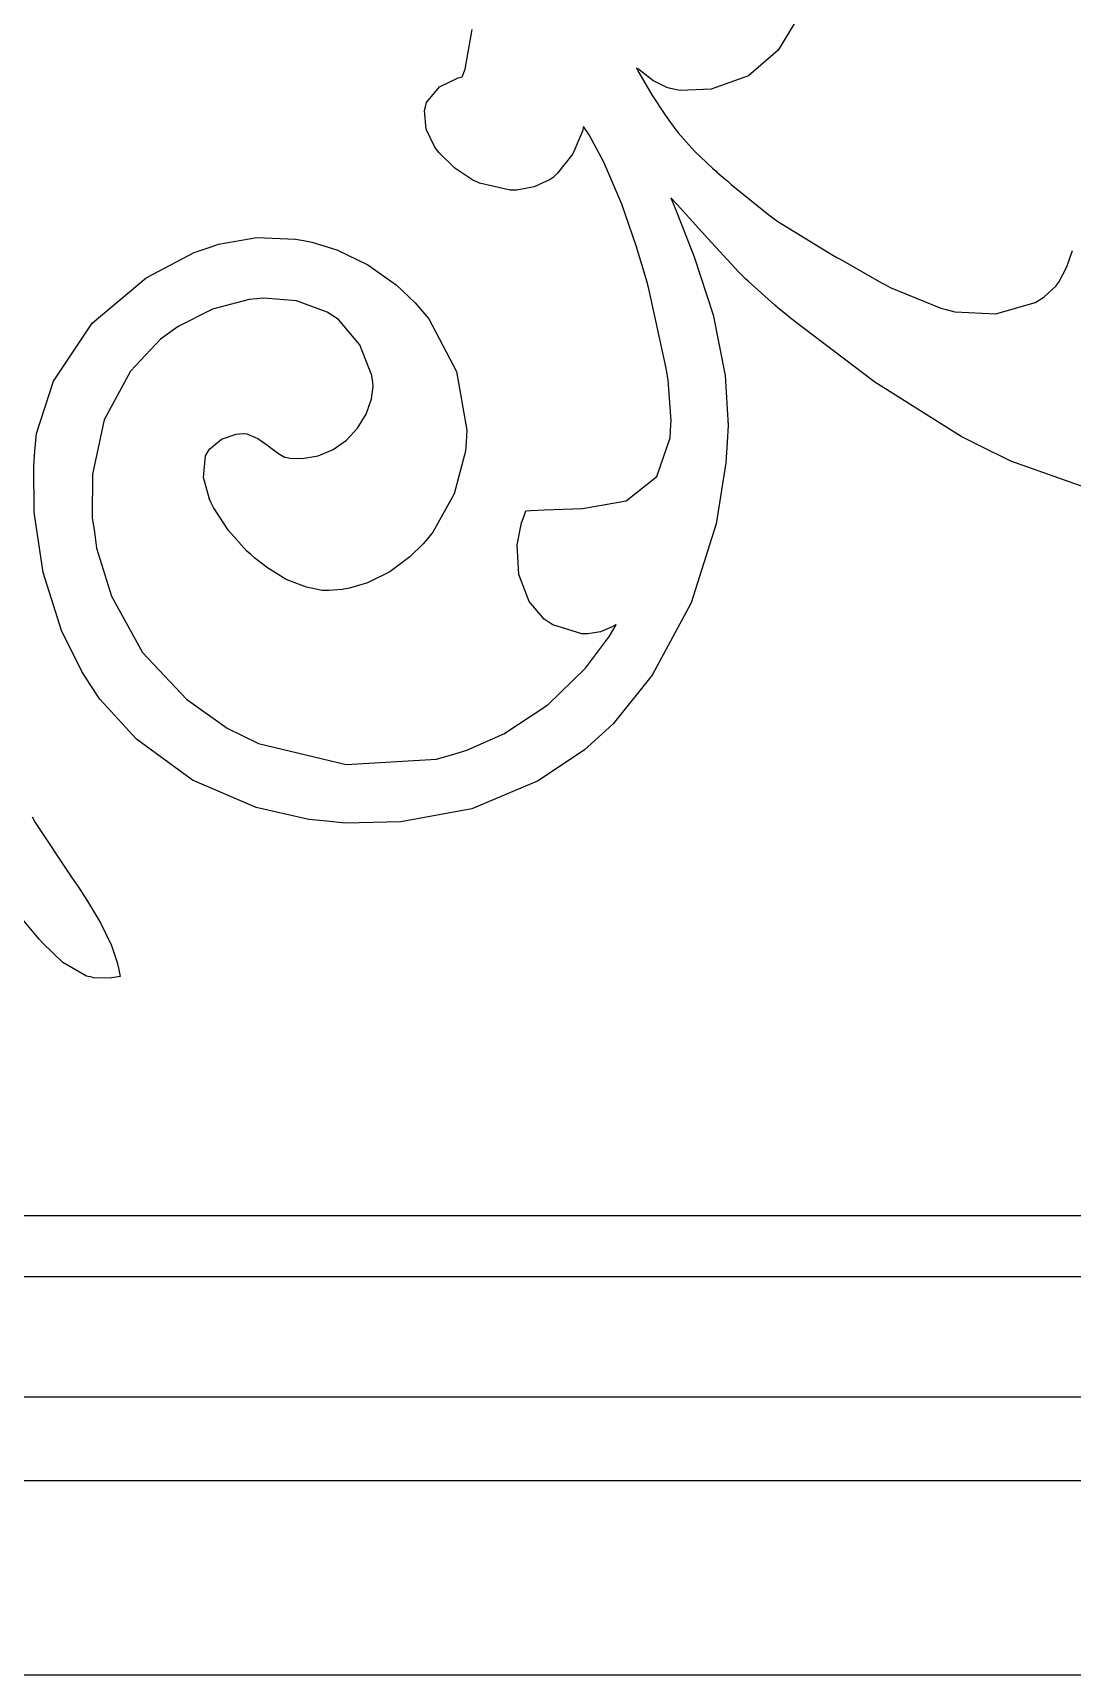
# Model space of a CAD drawing. Extents: x 0 to 1426, y 0 to 829.
# Drawn here: x 784.7 to 832.8, y 0 to 76 of the extents above; entities that cross this region are included whole.
import ezdxf

# ---------------------------------------------------------------- set-up
doc = ezdxf.new("R2010")
doc.units = 0
doc.layers.get('0').update_dxf_attribs({"linetype": 'CONTINUOUS'})

msp = doc.modelspace()

# ---------------------------------------------------------------- linework, layer by layer
at = {"color": 0}
for p, q in [((804.728, 74.3437), (805.053, 76.1697)), ((804.728, 74.3437), (805.053, 76.1697)), ((819.954, 76.4427), (819.213, 75.2133)), ((819.954, 76.4427), (819.213, 75.2133)), ((819.213, 75.2133), (817.838, 74.0269)), ((819.213, 75.2133), (817.838, 74.0269)), ((803.54, 73.5224), (804.407, 73.9359)), ((803.54, 73.5224), (804.407, 73.9359)), ((804.407, 73.9359), (804.594, 73.9814)), ((804.407, 73.9359), (804.594, 73.9814)), ((804.594, 73.9814), (804.728, 74.3437)), ((804.594, 73.9814), (804.728, 74.3437)), ((812.673, 74.3878), (812.669, 74.3906)), ((812.669, 74.3906), (812.768, 74.1825)), ((812.673, 74.3878), (812.669, 74.3906)), ((812.669, 74.3906), (812.768, 74.1825)), ((812.715, 74.356), (812.673, 74.3878)), ((812.715, 74.356), (812.673, 74.3878)), ((812.722, 74.3521), (812.715, 74.356)), ((812.722, 74.3521), (812.715, 74.356)), ((812.849, 74.2541), (812.722, 74.3521)), ((812.849, 74.2541), (812.722, 74.3521)), ((812.768, 74.1825), (813.372, 73.1449)), ((812.768, 74.1825), (813.372, 73.1449)), ((813.417, 73.8064), (812.849, 74.2541)), ((813.417, 73.8064), (812.849, 74.2541)), ((814.067, 73.4826), (813.417, 73.8064)), ((814.067, 73.4826), (813.417, 73.8064)), ((817.838, 74.0269), (816.123, 73.4095)), ((817.838, 74.0269), (816.123, 73.4095)), ((802.947, 72.8003), (803.54, 73.5224)), ((802.947, 72.8003), (803.54, 73.5224)), ((813.372, 73.1449), (814.01, 72.1857)), ((813.372, 73.1449), (814.01, 72.1857)), ((814.239, 73.4466), (814.067, 73.4826)), ((814.239, 73.4466), (814.067, 73.4826)), ((814.691, 73.3545), (814.239, 73.4466)), ((814.691, 73.3545), (814.239, 73.4466)), ((816.123, 73.4095), (814.691, 73.3545)), ((816.123, 73.4095), (814.691, 73.3545)), ((802.848, 72.427), (802.894, 72.6006)), ((802.848, 72.427), (802.894, 72.6006)), ((802.929, 71.5589), (802.848, 72.427)), ((802.929, 71.5589), (802.848, 72.427)), ((802.894, 72.6006), (802.947, 72.8003)), ((802.894, 72.6006), (802.947, 72.8003)), ((803.314, 70.7595), (802.929, 71.5589)), ((803.314, 70.7595), (802.929, 71.5589)), ((810.168, 71.4678), (809.72, 70.4261)), ((810.168, 71.4678), (809.72, 70.4261)), ((810.207, 71.6911), (810.168, 71.4678)), ((810.207, 71.6911), (810.168, 71.4678)), ((810.479, 71.3024), (810.207, 71.6911)), ((810.479, 71.3024), (810.207, 71.6911)), ((814.01, 72.1857), (814.13, 72.0178)), ((814.01, 72.1857), (814.13, 72.0178)), ((814.13, 72.0178), (814.155, 71.979)), ((814.13, 72.0178), (814.155, 71.979)), ((814.155, 71.979), (814.433, 71.5973)), ((814.155, 71.979), (814.433, 71.5973)), ((814.433, 71.5973), (814.462, 71.5589)), ((814.433, 71.5973), (814.462, 71.5589)), ((814.462, 71.5589), (814.589, 71.3892)), ((814.462, 71.5589), (814.589, 71.3892)), ((803.413, 70.6191), (803.314, 70.7595)), ((803.413, 70.6191), (803.314, 70.7595)), ((811.153, 70.032), (810.479, 71.3024)), ((811.153, 70.032), (810.479, 71.3024)), ((814.589, 71.3892), (815.354, 70.5446)), ((814.589, 71.3892), (815.354, 70.5446)), ((803.529, 70.4603), (803.413, 70.6191)), ((803.529, 70.4603), (803.413, 70.6191)), ((804.249, 69.7547), (803.529, 70.4603)), ((804.249, 69.7547), (803.529, 70.4603)), ((809.72, 70.4261), (809.011, 69.5166)), ((809.72, 70.4261), (809.011, 69.5166)), ((811.978, 68.0942), (811.153, 70.032)), ((811.978, 68.0942), (811.153, 70.032)), ((815.354, 70.5446), (816.183, 69.7562)), ((815.354, 70.5446), (816.183, 69.7562)), ((805.092, 69.2051), (804.249, 69.7547)), ((805.092, 69.2051), (804.249, 69.7547)), ((805.272, 69.1226), (805.092, 69.2051)), ((805.272, 69.1226), (805.092, 69.2051)), ((808.669, 69.2298), (807.928, 68.8869)), ((808.669, 69.2298), (807.928, 68.8869)), ((808.803, 69.3279), (808.669, 69.2298)), ((808.803, 69.3279), (808.669, 69.2298)), ((808.824, 69.3416), (808.803, 69.3279)), ((808.824, 69.3416), (808.803, 69.3279)), ((808.842, 69.3579), (808.824, 69.3416)), ((808.842, 69.3579), (808.824, 69.3416)), ((809.011, 69.5166), (808.842, 69.3579)), ((809.011, 69.5166), (808.842, 69.3579)), ((816.183, 69.7562), (816.342, 69.6143)), ((816.183, 69.7562), (816.342, 69.6143)), ((816.342, 69.6143), (816.384, 69.5759)), ((816.342, 69.6143), (816.384, 69.5759)), ((816.384, 69.5759), (816.836, 69.1843)), ((816.384, 69.5759), (816.836, 69.1843)), ((816.836, 69.1843), (816.882, 69.1459)), ((816.836, 69.1843), (816.882, 69.1459)), ((805.402, 69.0619), (805.272, 69.1226)), ((805.402, 69.0619), (805.272, 69.1226)), ((806.813, 68.7352), (805.402, 69.0619)), ((806.813, 68.7352), (805.402, 69.0619)), ((806.962, 68.7352), (806.813, 68.7352)), ((806.962, 68.7352), (806.813, 68.7352)), ((807.127, 68.7366), (806.962, 68.7352)), ((807.127, 68.7366), (806.962, 68.7352)), ((807.928, 68.8869), (807.127, 68.7366)), ((807.928, 68.8869), (807.127, 68.7366)), ((816.882, 69.1459), (817.051, 69.0026)), ((816.882, 69.1459), (817.051, 69.0026)), ((817.051, 69.0026), (818.794, 67.5929)), ((817.051, 69.0026), (818.794, 67.5929)), ((812.648, 66.1638), (811.978, 68.0942)), ((812.648, 66.1638), (811.978, 68.0942)), ((814.543, 68.0766), (814.253, 68.3853)), ((814.253, 68.3853), (814.529, 67.7058)), ((814.543, 68.0766), (814.253, 68.3853)), ((814.253, 68.3853), (814.529, 67.7058)), ((814.529, 67.7058), (815.333, 65.6551)), ((814.529, 67.7058), (815.333, 65.6551)), ((815.961, 66.4958), (814.543, 68.0766)), ((815.961, 66.4958), (814.543, 68.0766)), ((818.794, 67.5929), (818.977, 67.4606)), ((818.794, 67.5929), (818.977, 67.4606)), ((818.977, 67.4606), (819.21, 67.2881)), ((818.977, 67.4606), (819.21, 67.2881)), ((819.21, 67.2881), (821.672, 65.7669)), ((819.21, 67.2881), (821.672, 65.7669)), ((792.977, 66.1169), (793.323, 66.2354)), ((792.977, 66.1169), (793.323, 66.2354)), ((793.323, 66.2354), (795.091, 66.5413)), ((793.323, 66.2354), (795.091, 66.5413)), ((795.091, 66.5413), (796.886, 66.4739)), ((795.091, 66.5413), (796.886, 66.4739)), ((796.886, 66.4739), (797.246, 66.4062)), ((796.886, 66.4739), (797.246, 66.4062)), ((797.246, 66.4062), (797.638, 66.3332)), ((797.246, 66.4062), (797.638, 66.3332)), ((797.638, 66.3332), (798.791, 65.9709)), ((797.638, 66.3332), (798.791, 65.9709)), ((813.022, 64.9372), (812.648, 66.1638)), ((813.022, 64.9372), (812.648, 66.1638)), ((817.404, 64.9372), (815.961, 66.4958)), ((817.404, 64.9372), (815.961, 66.4958)), ((789.979, 64.6783), (792.198, 65.8481)), ((789.979, 64.6783), (792.198, 65.8481)), ((792.198, 65.8481), (792.977, 66.1169)), ((792.198, 65.8481), (792.977, 66.1169)), ((798.791, 65.9709), (800.238, 65.2762)), ((798.791, 65.9709), (800.238, 65.2762)), ((815.333, 65.6551), (816.215, 62.9666)), ((815.333, 65.6551), (816.215, 62.9666)), ((821.672, 65.7669), (821.93, 65.6262)), ((821.672, 65.7669), (821.93, 65.6262)), ((821.93, 65.6262), (822.117, 65.5228)), ((821.93, 65.6262), (822.117, 65.5228)), ((822.117, 65.5228), (823.994, 64.455)), ((822.117, 65.5228), (823.994, 64.455)), ((832.573, 65.1866), (832.834, 65.9405)), ((832.573, 65.1866), (832.834, 65.9405)), ((787.471, 62.5821), (789.979, 64.6783)), ((787.471, 62.5821), (789.979, 64.6783)), ((800.238, 65.2762), (801.546, 64.3502)), ((800.238, 65.2762), (801.546, 64.3502)), ((813.139, 64.5252), (813.022, 64.9372)), ((813.139, 64.5252), (813.022, 64.9372)), ((817.707, 64.6395), (817.404, 64.9372)), ((817.707, 64.6395), (817.404, 64.9372)), ((817.827, 64.5238), (817.707, 64.6395)), ((817.827, 64.5238), (817.707, 64.6395)), ((832.21, 64.4839), (832.573, 65.1866)), ((832.21, 64.4839), (832.573, 65.1866)), ((801.546, 64.3502), (802.428, 63.5247)), ((801.546, 64.3502), (802.428, 63.5247)), ((813.234, 64.1657), (813.139, 64.5252)), ((813.234, 64.1657), (813.139, 64.5252)), ((814.042, 60.5), (813.234, 64.1657)), ((814.042, 60.5), (813.234, 64.1657)), ((819.058, 63.4076), (817.827, 64.5238)), ((819.058, 63.4076), (817.827, 64.5238)), ((823.994, 64.455), (824.184, 64.353)), ((823.994, 64.455), (824.184, 64.353)), ((824.184, 64.353), (824.406, 64.2359)), ((824.184, 64.353), (824.406, 64.2359)), ((824.406, 64.2359), (826.752, 63.2739)), ((824.406, 64.2359), (826.752, 63.2739)), ((831.522, 63.7977), (832.069, 64.2994)), ((831.522, 63.7977), (832.069, 64.2994)), ((832.069, 64.2994), (832.115, 64.3587)), ((832.069, 64.2994), (832.115, 64.3587)), ((832.115, 64.3587), (832.21, 64.4839)), ((832.115, 64.3587), (832.21, 64.4839)), ((793.037, 63.2245), (791.46, 62.4279)), ((793.037, 63.2245), (791.46, 62.4279)), ((794.745, 63.6792), (793.037, 63.2245)), ((794.745, 63.6792), (793.037, 63.2245)), ((795.098, 63.711), (794.745, 63.6792)), ((795.098, 63.711), (794.745, 63.6792)), ((795.401, 63.7385), (795.098, 63.711)), ((795.401, 63.7385), (795.098, 63.711)), ((796.925, 63.6171), (795.401, 63.7385)), ((796.925, 63.6171), (795.401, 63.7385)), ((798.354, 63.0961), (796.925, 63.6171)), ((798.354, 63.0961), (796.925, 63.6171)), ((798.611, 62.9239), (798.354, 63.0961)), ((798.611, 62.9239), (798.354, 63.0961)), ((802.428, 63.5247), (802.686, 63.2188)), ((802.428, 63.5247), (802.686, 63.2188)), ((802.686, 63.2188), (803.053, 62.7888)), ((802.686, 63.2188), (803.053, 62.7888)), ((819.189, 63.3028), (819.058, 63.4076)), ((819.189, 63.3028), (819.058, 63.4076)), ((819.926, 62.7063), (819.189, 63.3028)), ((819.926, 62.7063), (819.189, 63.3028)), ((826.752, 63.2739), (826.999, 63.2107)), ((826.752, 63.2739), (826.999, 63.2107)), ((826.999, 63.2107), (827.387, 63.1112)), ((826.999, 63.2107), (827.387, 63.1112)), ((827.387, 63.1112), (829.289, 63.0079)), ((827.387, 63.1112), (829.289, 63.0079)), ((829.289, 63.0079), (831.113, 63.5399)), ((829.289, 63.0079), (831.113, 63.5399)), ((831.113, 63.5399), (831.458, 63.7575)), ((831.113, 63.5399), (831.458, 63.7575)), ((831.458, 63.7575), (831.522, 63.7977)), ((831.458, 63.7575), (831.522, 63.7977)), ((785.678, 59.8897), (787.471, 62.5821)), ((785.678, 59.8897), (787.471, 62.5821)), ((791.46, 62.4279), (791.175, 62.2254)), ((791.46, 62.4279), (791.175, 62.2254)), ((798.879, 62.7433), (798.611, 62.9239)), ((798.879, 62.7433), (798.611, 62.9239)), ((799.864, 61.583), (798.879, 62.7433)), ((799.864, 61.583), (798.879, 62.7433)), ((803.053, 62.7888), (804.33, 60.3458)), ((803.053, 62.7888), (804.33, 60.3458)), ((816.215, 62.9666), (816.765, 60.1581)), ((816.215, 62.9666), (816.765, 60.1581)), ((823.694, 59.847), (819.926, 62.7063)), ((823.694, 59.847), (819.926, 62.7063)), ((790.631, 61.8451), (789.249, 60.3663)), ((790.631, 61.8451), (789.249, 60.3663)), ((791.175, 62.2254), (790.631, 61.8451)), ((791.175, 62.2254), (790.631, 61.8451)), ((800.417, 60.1557), (799.864, 61.583)), ((800.417, 60.1557), (799.864, 61.583)), ((789.249, 60.3663), (788.035, 58.112)), ((789.249, 60.3663), (788.035, 58.112)), ((800.467, 59.8413), (800.417, 60.1557)), ((800.467, 59.8413), (800.417, 60.1557)), ((804.33, 60.3458), (804.813, 57.6322)), ((804.33, 60.3458), (804.813, 57.6322)), ((814.098, 60.1306), (814.042, 60.5)), ((814.098, 60.1306), (814.042, 60.5)), ((814.126, 59.9542), (814.098, 60.1306)), ((814.126, 59.9542), (814.098, 60.1306)), ((816.765, 60.1581), (816.903, 57.8362)), ((816.765, 60.1581), (816.903, 57.8362)), ((784.899, 57.4781), (785.678, 59.8897)), ((784.899, 57.4781), (785.678, 59.8897)), ((800.393, 59.0793), (800.47, 59.6526)), ((800.393, 59.0793), (800.47, 59.6526)), ((800.47, 59.6526), (800.467, 59.8413)), ((800.47, 59.6526), (800.467, 59.8413)), ((814.26, 58.0651), (814.126, 59.9542)), ((814.26, 58.0651), (814.126, 59.9542)), ((827.694, 57.3345), (823.694, 59.847)), ((827.694, 57.3345), (823.694, 59.847)), ((800.149, 58.3639), (800.393, 59.0793)), ((800.149, 58.3639), (800.393, 59.0793)), ((788.035, 58.112), (787.488, 55.5858)), ((788.035, 58.112), (787.488, 55.5858)), ((799.754, 57.7204), (800.149, 58.3639)), ((799.754, 57.7204), (800.149, 58.3639)), ((814.218, 57.2766), (814.25, 57.8859)), ((814.218, 57.2766), (814.25, 57.8859)), ((814.25, 57.8859), (814.26, 58.0651)), ((814.25, 57.8859), (814.26, 58.0651)), ((816.903, 57.8362), (816.857, 57.0675)), ((816.903, 57.8362), (816.857, 57.0675)), ((784.828, 56.6579), (784.899, 57.4781)), ((784.828, 56.6579), (784.899, 57.4781)), ((792.907, 56.7545), (793.454, 57.2149)), ((792.907, 56.7545), (793.454, 57.2149)), ((793.454, 57.2149), (794.145, 57.4421)), ((793.454, 57.2149), (794.145, 57.4421)), ((794.145, 57.4421), (794.293, 57.4601)), ((794.145, 57.4421), (794.293, 57.4601)), ((794.293, 57.4601), (794.311, 57.4629)), ((794.293, 57.4601), (794.311, 57.4629)), ((794.311, 57.4629), (794.494, 57.4682)), ((794.311, 57.4629), (794.494, 57.4682)), ((794.494, 57.4682), (794.512, 57.4668)), ((794.494, 57.4682), (794.512, 57.4668)), ((794.512, 57.4668), (794.628, 57.4587)), ((794.512, 57.4668), (794.628, 57.4587)), ((794.628, 57.4587), (795.147, 57.2477)), ((794.628, 57.4587), (795.147, 57.2477)), ((795.147, 57.2477), (795.609, 56.9143)), ((795.147, 57.2477), (795.609, 56.9143)), ((798.622, 56.738), (799.239, 57.1708)), ((798.622, 56.738), (799.239, 57.1708)), ((799.239, 57.1708), (799.754, 57.7204)), ((799.239, 57.1708), (799.754, 57.7204)), ((804.778, 57.066), (804.753, 56.6593)), ((804.778, 57.066), (804.753, 56.6593)), ((804.813, 57.6322), (804.778, 57.066)), ((804.813, 57.6322), (804.778, 57.066)), ((813.608, 55.4757), (814.218, 57.2766)), ((813.608, 55.4757), (814.218, 57.2766)), ((816.857, 57.0675), (816.804, 56.1192)), ((816.857, 57.0675), (816.804, 56.1192)), ((828.548, 56.9101), (827.694, 57.3345)), ((828.548, 56.9101), (827.694, 57.3345)), ((784.768, 55.958), (784.828, 56.6579)), ((784.768, 55.958), (784.828, 56.6579)), ((792.628, 55.4344), (792.723, 56.4388)), ((792.628, 55.4344), (792.723, 56.4388)), ((792.723, 56.4388), (792.829, 56.6194)), ((792.723, 56.4388), (792.829, 56.6194)), ((792.829, 56.6194), (792.907, 56.7545)), ((792.829, 56.6194), (792.907, 56.7545)), ((795.609, 56.9143), (795.697, 56.8441)), ((795.609, 56.9143), (795.697, 56.8441)), ((795.697, 56.8441), (795.74, 56.8067)), ((795.697, 56.8441), (795.74, 56.8067)), ((795.74, 56.8067), (796.043, 56.5711)), ((795.74, 56.8067), (796.043, 56.5711)), ((796.043, 56.5711), (796.368, 56.3852)), ((796.043, 56.5711), (796.368, 56.3852)), ((796.368, 56.3852), (796.428, 56.3728)), ((796.368, 56.3852), (796.428, 56.3728)), ((796.428, 56.3728), (796.615, 56.3354)), ((796.428, 56.3728), (796.615, 56.3354)), ((796.615, 56.3354), (797.193, 56.3164)), ((796.615, 56.3354), (797.193, 56.3164)), ((797.193, 56.3164), (797.934, 56.4459)), ((797.193, 56.3164), (797.934, 56.4459)), ((797.934, 56.4459), (798.622, 56.738)), ((797.934, 56.4459), (798.622, 56.738)), ((804.753, 56.6593), (804.231, 54.6876)), ((804.753, 56.6593), (804.231, 54.6876)), ((829.984, 56.1964), (828.548, 56.9101)), ((829.984, 56.1964), (828.548, 56.9101)), ((784.797, 53.8371), (784.768, 55.958)), ((784.797, 53.8371), (784.768, 55.958)), ((787.488, 55.5858), (787.481, 53.5711)), ((787.488, 55.5858), (787.481, 53.5711)), ((816.804, 56.1192), (816.342, 53.2888)), ((816.804, 56.1192), (816.342, 53.2888)), ((834.552, 54.5758), (829.984, 56.1964)), ((834.552, 54.5758), (829.984, 56.1964)), ((792.907, 54.4393), (792.628, 55.4344)), ((792.907, 54.4393), (792.628, 55.4344)), ((812.179, 54.3539), (813.608, 55.4757)), ((812.179, 54.3539), (813.608, 55.4757)), ((792.988, 54.2629), (792.907, 54.4393)), ((792.988, 54.2629), (792.907, 54.4393)), ((793.094, 54.0413), (792.988, 54.2629)), ((793.094, 54.0413), (792.988, 54.2629)), ((793.785, 52.9788), (793.094, 54.0413)), ((793.785, 52.9788), (793.094, 54.0413)), ((804.231, 54.6876), (803.24, 52.9043)), ((804.231, 54.6876), (803.24, 52.9043)), ((808.383, 53.939), (810.168, 54.0039)), ((808.383, 53.939), (810.168, 54.0039)), ((810.168, 54.0039), (812.179, 54.3539)), ((810.168, 54.0039), (812.179, 54.3539)), ((785.199, 51.0413), (784.797, 53.8371)), ((785.199, 51.0413), (784.797, 53.8371)), ((787.481, 53.5711), (787.576, 52.9124)), ((787.481, 53.5711), (787.576, 52.9124)), ((807.148, 52.324), (807.339, 53.3453)), ((807.148, 52.324), (807.339, 53.3453)), ((807.339, 53.3453), (807.463, 53.6635)), ((807.339, 53.3453), (807.463, 53.6635)), ((807.463, 53.6635), (807.547, 53.891)), ((807.463, 53.6635), (807.547, 53.891)), ((807.547, 53.891), (807.791, 53.9048)), ((807.547, 53.891), (807.791, 53.9048)), ((807.791, 53.9048), (808.383, 53.939)), ((807.791, 53.9048), (808.383, 53.939)), ((816.342, 53.2888), (815.195, 49.6411)), ((816.342, 53.2888), (815.195, 49.6411)), ((787.576, 52.9124), (787.682, 52.16)), ((787.576, 52.9124), (787.682, 52.16)), ((794.632, 52.0333), (793.785, 52.9788)), ((794.632, 52.0333), (793.785, 52.9788)), ((802.979, 52.59), (802.795, 52.3695)), ((802.979, 52.59), (802.795, 52.3695)), ((803.24, 52.9043), (802.979, 52.59)), ((803.24, 52.9043), (802.979, 52.59)), ((787.682, 52.16), (788.367, 49.9498)), ((787.682, 52.16), (788.367, 49.9498)), ((794.812, 51.8679), (794.632, 52.0333)), ((794.812, 51.8679), (794.632, 52.0333)), ((794.995, 51.7028), (794.812, 51.8679)), ((794.995, 51.7028), (794.812, 51.8679)), ((795.581, 51.2491), (794.995, 51.7028)), ((795.581, 51.2491), (794.995, 51.7028)), ((802.178, 51.762), (801.25, 51.0702)), ((802.178, 51.762), (801.25, 51.0702)), ((802.795, 52.3695), (802.178, 51.762)), ((802.795, 52.3695), (802.178, 51.762)), ((807.212, 50.9489), (807.148, 52.324)), ((807.212, 50.9489), (807.148, 52.324)), ((786.056, 48.3553), (785.199, 51.0413)), ((786.056, 48.3553), (785.199, 51.0413)), ((796.449, 50.7213), (795.581, 51.2491)), ((796.449, 50.7213), (795.581, 51.2491)), ((801.25, 51.0702), (800.216, 50.5576)), ((801.25, 51.0702), (800.216, 50.5576)), ((807.702, 49.6895), (807.212, 50.9489)), ((807.702, 49.6895), (807.212, 50.9489)), ((797.387, 50.3534), (796.449, 50.7213)), ((797.387, 50.3534), (796.449, 50.7213)), ((798.121, 50.213), (797.387, 50.3534)), ((798.121, 50.213), (797.387, 50.3534)), ((798.364, 50.2116), (798.121, 50.213)), ((798.364, 50.2116), (798.121, 50.213)), ((798.424, 50.2116), (798.364, 50.2116)), ((798.424, 50.2116), (798.364, 50.2116)), ((799.038, 50.2557), (798.424, 50.2116)), ((799.038, 50.2557), (798.424, 50.2116)), ((799.102, 50.2638), (799.038, 50.2557)), ((799.102, 50.2638), (799.038, 50.2557)), ((799.384, 50.3068), (799.102, 50.2638)), ((799.384, 50.3068), (799.102, 50.2638)), ((800.216, 50.5576), (799.384, 50.3068)), ((800.216, 50.5576), (799.384, 50.3068)), ((788.367, 49.9498), (789.806, 47.3438)), ((788.367, 49.9498), (789.806, 47.3438)), ((808.383, 48.8858), (807.702, 49.6895)), ((808.383, 48.8858), (807.702, 49.6895)), ((815.195, 49.6411), (813.389, 46.2897)), ((815.195, 49.6411), (813.389, 46.2897)), ((808.665, 48.6985), (808.383, 48.8858)), ((808.665, 48.6985), (808.383, 48.8858)), ((808.785, 48.6184), (808.665, 48.6985)), ((808.785, 48.6184), (808.665, 48.6985)), ((786.991, 46.4495), (786.056, 48.3553)), ((786.991, 46.4495), (786.056, 48.3553)), ((810.137, 48.2039), (808.785, 48.6184)), ((810.137, 48.2039), (808.785, 48.6184)), ((810.281, 48.2011), (810.137, 48.2039)), ((810.281, 48.2011), (810.137, 48.2039)), ((810.408, 48.1983), (810.281, 48.2011)), ((810.408, 48.1983), (810.281, 48.2011)), ((810.299, 46.6094), (811.41, 48.0935)), ((810.299, 46.6094), (811.41, 48.0935)), ((810.994, 48.2946), (810.408, 48.1983)), ((810.994, 48.2946), (810.408, 48.1983)), ((811.541, 48.5193), (810.994, 48.2946)), ((811.541, 48.5193), (810.994, 48.2946)), ((811.41, 48.0935), (811.72, 48.6227)), ((811.41, 48.0935), (811.72, 48.6227)), ((811.65, 48.5814), (811.541, 48.5193)), ((811.65, 48.5814), (811.541, 48.5193)), ((811.653, 48.5856), (811.65, 48.5814)), ((811.653, 48.5856), (811.65, 48.5814)), ((811.713, 48.6198), (811.653, 48.5856)), ((811.713, 48.6198), (811.653, 48.5856)), ((811.72, 48.6227), (811.713, 48.6198)), ((811.72, 48.6227), (811.713, 48.6198)), ((789.806, 47.3438), (791.838, 45.1707)), ((789.806, 47.3438), (791.838, 45.1707)), ((787.379, 45.8625), (786.991, 46.4495)), ((787.379, 45.8625), (786.991, 46.4495)), ((808.563, 44.9132), (810.299, 46.6094)), ((808.563, 44.9132), (810.299, 46.6094)), ((787.834, 45.175), (787.379, 45.8625)), ((787.834, 45.175), (787.379, 45.8625)), ((813.389, 46.2897), (811.59, 44.0408)), ((813.389, 46.2897), (811.59, 44.0408)), ((789.52, 43.3257), (787.834, 45.175)), ((789.52, 43.3257), (787.834, 45.175)), ((791.838, 45.1707), (793.725, 43.8383)), ((791.838, 45.1707), (793.725, 43.8383)), ((806.531, 43.5762), (808.563, 44.9132)), ((806.531, 43.5762), (808.563, 44.9132)), ((793.725, 43.8383), (794.41, 43.5007)), ((793.725, 43.8383), (794.41, 43.5007)), ((794.41, 43.5007), (795.165, 43.1285)), ((794.41, 43.5007), (795.165, 43.1285)), ((804.813, 42.8128), (806.531, 43.5762)), ((804.813, 42.8128), (806.531, 43.5762)), ((810.892, 43.4012), (810.264, 42.8279)), ((810.892, 43.4012), (810.264, 42.8279)), ((811.59, 44.0408), (810.892, 43.4012)), ((811.59, 44.0408), (810.892, 43.4012)), ((792.11, 41.4295), (789.52, 43.3257)), ((792.11, 41.4295), (789.52, 43.3257)), ((795.165, 43.1285), (799.232, 42.1513)), ((795.165, 43.1285), (799.232, 42.1513)), ((803.409, 42.3982), (804.217, 42.6364)), ((803.409, 42.3982), (804.217, 42.6364)), ((804.217, 42.6364), (804.813, 42.8128)), ((804.217, 42.6364), (804.813, 42.8128)), ((810.264, 42.8279), (808.112, 41.3907)), ((810.264, 42.8279), (808.112, 41.3907)), ((799.232, 42.1513), (803.409, 42.3982)), ((799.232, 42.1513), (803.409, 42.3982)), ((795.069, 40.1669), (792.11, 41.4295)), ((795.069, 40.1669), (792.11, 41.4295)), ((808.112, 41.3907), (805.042, 40.101)), ((808.112, 41.3907), (805.042, 40.101)), ((784.691, 39.7288), (784.832, 39.4727)), ((784.691, 39.7288), (784.832, 39.4727)), ((797.504, 39.6074), (795.069, 40.1669)), ((797.504, 39.6074), (795.069, 40.1669)), ((798.329, 39.5263), (797.504, 39.6074)), ((798.329, 39.5263), (797.504, 39.6074)), ((805.042, 40.101), (801.758, 39.4931)), ((805.042, 40.101), (801.758, 39.4931)), ((784.832, 39.4727), (786.486, 36.9852)), ((784.832, 39.4727), (786.486, 36.9852)), ((799.179, 39.4437), (798.329, 39.5263)), ((799.179, 39.4437), (798.329, 39.5263)), ((801.758, 39.4931), (799.179, 39.4437)), ((801.758, 39.4931), (799.179, 39.4437)), ((786.486, 36.9852), (786.652, 36.7411)), ((786.486, 36.9852), (786.652, 36.7411)), ((786.652, 36.7411), (786.804, 36.5139)), ((786.652, 36.7411), (786.804, 36.5139)), ((786.804, 36.5139), (787.262, 35.8193)), ((786.804, 36.5139), (787.262, 35.8193)), ((787.262, 35.8193), (787.862, 34.8161)), ((787.262, 35.8193), (787.862, 34.8161)), ((784.938, 34.1657), (784.091, 35.18)), ((784.938, 34.1657), (784.091, 35.18)), ((787.862, 34.8161), (788.367, 33.7702)), ((787.862, 34.8161), (788.367, 33.7702)), ((785.026, 34.0651), (784.938, 34.1657)), ((785.026, 34.0651), (784.938, 34.1657)), ((785.185, 33.8818), (785.026, 34.0651)), ((785.185, 33.8818), (785.026, 34.0651)), ((786.116, 32.9902), (785.185, 33.8818)), ((786.116, 32.9902), (785.185, 33.8818)), ((788.367, 33.7702), (788.638, 32.9889)), ((788.367, 33.7702), (788.638, 32.9889)), ((787.217, 32.3564), (786.116, 32.9902)), ((787.217, 32.3564), (786.116, 32.9902)), ((788.638, 32.9889), (788.695, 32.7201)), ((788.638, 32.9889), (788.695, 32.7201)), ((788.695, 32.7201), (788.772, 32.3398)), ((788.695, 32.7201), (788.772, 32.3398)), ((787.463, 32.3012), (787.217, 32.3564)), ((787.463, 32.3012), (787.217, 32.3564)), ((787.541, 32.2847), (787.463, 32.3012)), ((787.541, 32.2847), (787.463, 32.3012)), ((788.31, 32.2626), (787.541, 32.2847)), ((788.31, 32.2626), (787.541, 32.2847)), ((788.388, 32.275), (788.31, 32.2626)), ((788.388, 32.275), (788.31, 32.2626)), ((788.772, 32.3398), (788.388, 32.275)), ((788.772, 32.3398), (788.388, 32.275)), ((605.656, 21.2755), (956.236, 21.2755)), ((605.656, 21.2755), (956.236, 21.2755)), ((956.236, 18.4423), (605.656, 18.4423)), ((956.236, 18.4423), (605.656, 18.4423)), ((603.377, 12.8764), (958.515, 12.8764)), ((603.377, 12.8764), (958.515, 12.8764)), ((962.402, 8.9903), (599.489, 8.9903)), ((962.402, 8.9903), (599.489, 8.9903))]:
    msp.add_line(p, q, dxfattribs=at)
at = {"color": 21}
msp.add_line((1014.19, 0), (547.695, 0), dxfattribs=at)

doc.saveas('drawing.dxf')
